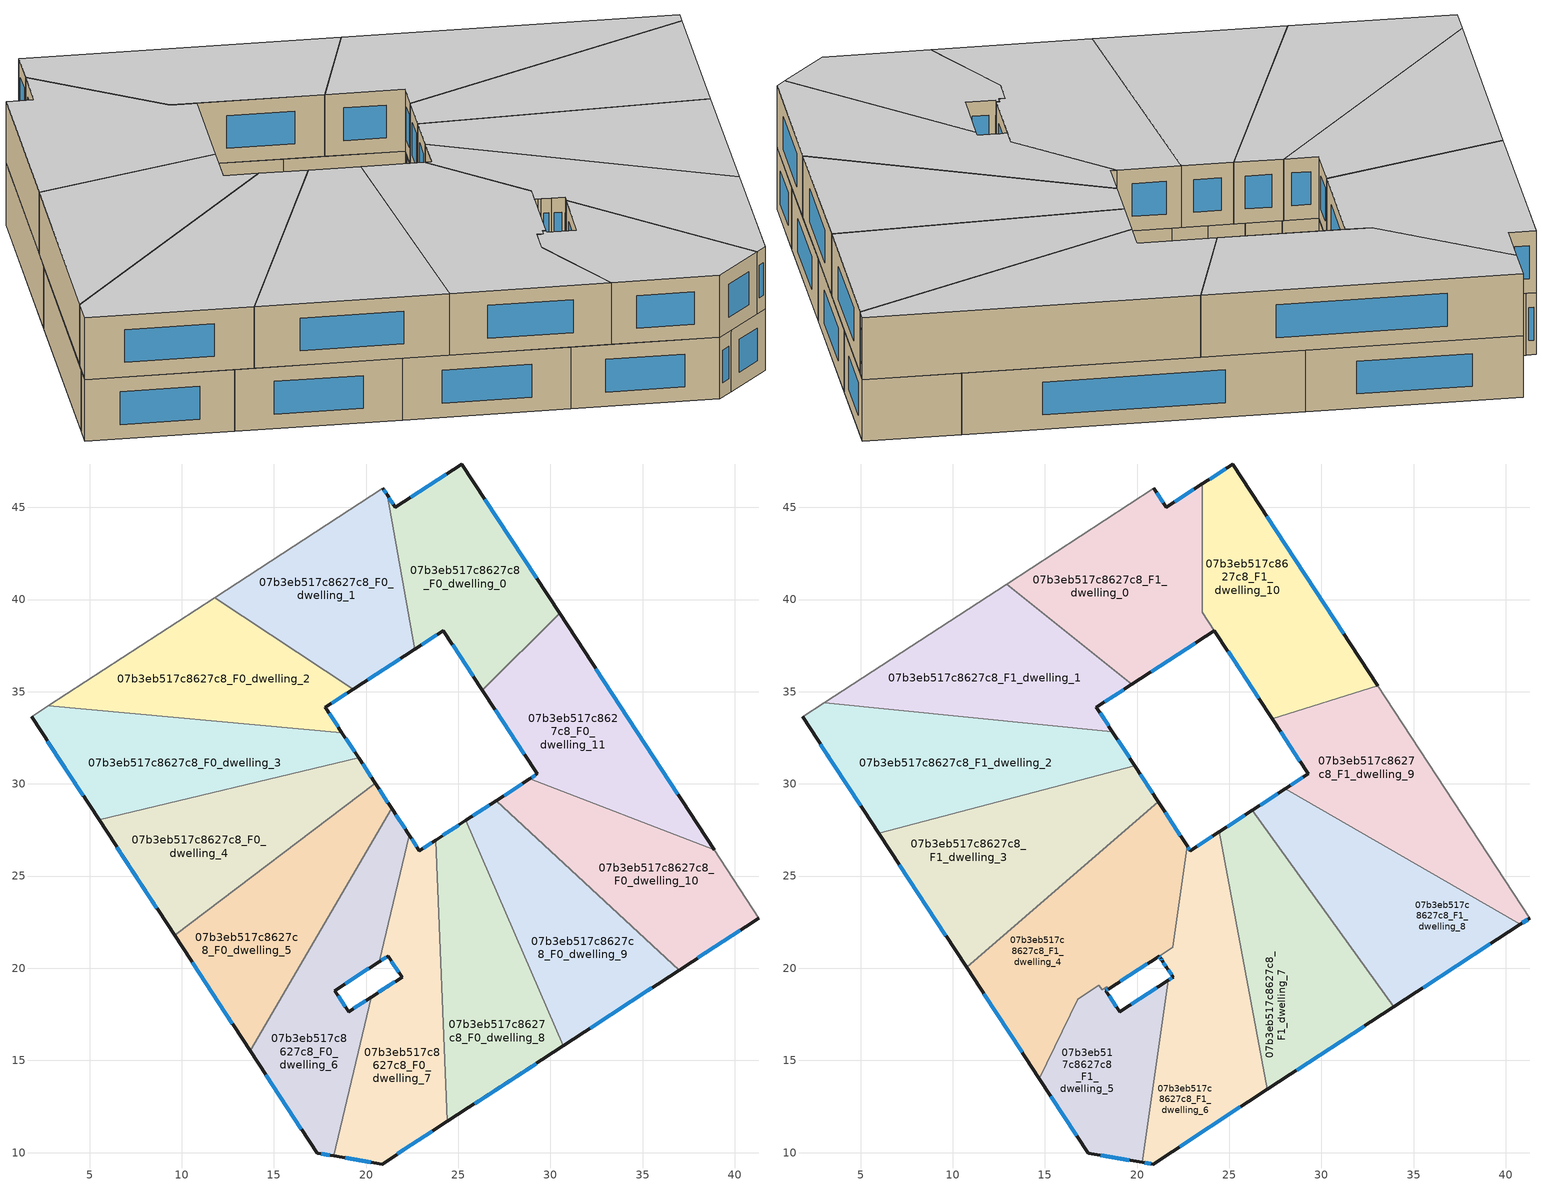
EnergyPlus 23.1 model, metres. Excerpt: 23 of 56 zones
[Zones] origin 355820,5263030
07b3eb517c8627c8_F0_dwelling_0
 floor ground (EU_floor_Construction): 25.2,47.35 30.49,39.25 26.3,35.09 24.2,38.31 22.65,37.31 21.14,45.68 21.58,44.99 z0
 wall outside (EU_wall_Construction): 22.65,37.31 24.2,38.31 26.3,35.09 / 30.49,39.25 25.2,47.35 21.58,44.99 21.14,45.68 z0:3
 wall to 07b3eb517c8627c8_F0_dwelling_1 (EU_wall_Construction): 21.14,45.68 22.65,37.31 z0:3
 wall to 07b3eb517c8627c8_F0_dwelling_11 (EU_wall_Construction): 26.3,35.09 30.49,39.25 z0:3
 window (EU_Window_Construction): 24.69,37.56 25.81,35.85 / 23.01,37.54 23.83,38.08 / 21.48,45.15 21.24,45.52 / 24.35,46.8 22.43,45.55 / 29.25,41.16 26.44,45.45 z0.7:2.3
07b3eb517c8627c8_F0_dwelling_1
 floor ground (EU_floor_Construction): 21.14,45.68 22.65,37.31 19.31,35.14 11.78,40.1 20.91,46.03 z0
 wall outside (EU_wall_Construction): 19.31,35.14 22.65,37.31 / 21.14,45.68 20.91,46.03 z0:3
 wall to 07b3eb517c8627c8_F0_dwelling_2 (EU_wall_Construction): 11.78,40.1 19.31,35.14 z0:3
 wall adiabatic (EU_wall_Construction): 20.91,46.03 11.78,40.1 z0:3
 window (EU_Window_Construction): 20.09,35.65 21.86,36.8 / 21.08,45.76 20.96,45.95 z0.7:2.3
07b3eb517c8627c8_F0_dwelling_10
 floor ground (EU_floor_Construction): 38.89,26.43 41.31,22.72 36.98,19.9 27.05,29.09 28.89,30.28 z0
 wall outside (EU_wall_Construction): 28.89,30.28 27.05,29.09 / 36.98,19.9 41.31,22.72 z0:3
 wall to 07b3eb517c8627c8_F0_dwelling_9 (EU_wall_Construction): 27.05,29.09 36.98,19.9 z0:3
 wall to 07b3eb517c8627c8_F0_dwelling_11 (EU_wall_Construction): 38.89,26.43 28.89,30.28 z0:3
 wall adiabatic (EU_wall_Construction): 41.31,22.72 38.89,26.43 z0:3
 window (EU_Window_Construction): 28.46,30 27.49,29.37 / 38,20.56 40.29,22.06 z0.7:2.3
07b3eb517c8627c8_F0_dwelling_11
 floor ground (EU_floor_Construction): 30.49,39.25 38.89,26.43 28.89,30.28 29.28,30.54 26.3,35.09 z0
 wall outside (EU_wall_Construction): 26.3,35.09 29.28,30.54 28.89,30.28 / 38.89,26.43 30.49,39.25 z0:3
 window (EU_Window_Construction): 29.19,30.48 28.98,30.34 / 27,34.02 28.58,31.61 / 36.92,29.44 32.47,36.24 z0.7:2.3
07b3eb517c8627c8_F0_dwelling_2
 floor ground (EU_floor_Construction): 19.31,35.14 17.8,34.16 18.69,32.79 2.77,34.23 11.78,40.1 z0
 wall outside (EU_wall_Construction): 18.69,32.79 17.8,34.16 19.31,35.14 z0:3
 wall to 07b3eb517c8627c8_F0_dwelling_3 (EU_wall_Construction): 2.77,34.23 18.69,32.79 z0:3
 wall adiabatic (EU_wall_Construction): 11.78,40.1 2.77,34.23 z0:3
 window (EU_Window_Construction): 18.15,34.39 18.95,34.91 / 18.48,33.11 18.01,33.84 z0.7:2.3
07b3eb517c8627c8_F0_dwelling_3
 floor ground (EU_floor_Construction): 18.69,32.79 19.6,31.41 5.52,28.05 1.85,33.64 2.77,34.23 z0
 wall outside (EU_wall_Construction): 19.6,31.41 18.69,32.79 / 1.85,33.64 5.52,28.05 z0:3
 wall to 07b3eb517c8627c8_F0_dwelling_4 (EU_wall_Construction): 5.52,28.05 19.6,31.41 z0:3
 wall adiabatic (EU_wall_Construction): 2.77,34.23 1.85,33.64 z0:3
 window (EU_Window_Construction): 19.38,31.73 18.91,32.46 / 2.71,32.33 4.66,29.36 z0.7:2.3
07b3eb517c8627c8_F0_dwelling_4
 floor ground (EU_floor_Construction): 19.6,31.41 20.49,30.04 9.61,21.79 5.52,28.05 z0
 wall outside (EU_wall_Construction): 20.49,30.04 19.6,31.41 / 5.52,28.05 9.61,21.79 z0:3
 wall to 07b3eb517c8627c8_F0_dwelling_5 (EU_wall_Construction): 9.61,21.79 20.49,30.04 z0:3
 window (EU_Window_Construction): 20.28,30.36 19.81,31.09 / 6.48,26.58 8.65,23.26 z0.7:2.3
 ceiling adiabatic (EU_roof_Construction): 20.49,30.04 19.6,31.41 19.88,30.97 5.99,27.33 9.61,21.79 z3
07b3eb517c8627c8_F0_dwelling_5
 floor ground (EU_floor_Construction): 20.49,30.04 21.39,28.67 13.72,15.52 9.61,21.79 z0
 wall outside (EU_wall_Construction): 21.39,28.67 20.49,30.04 / 9.61,21.79 13.72,15.52 z0:3
 wall to 07b3eb517c8627c8_F0_dwelling_6 (EU_wall_Construction): 13.72,15.52 21.39,28.67 z0:3
 window (EU_Window_Construction): 21.18,28.99 20.7,29.72 / 10.58,20.31 12.75,16.99 z0.7:2.3
 ceiling adiabatic (EU_roof_Construction): 13.72,15.52 21.39,28.67 20.49,30.04 21.15,29.03 10.75,20.05 z3
07b3eb517c8627c8_F0_dwelling_6
 floor ground (EU_floor_Construction): 21.39,28.67 22.34,27.22 20.72,20.36 18.31,18.79 19.05,17.65 20.27,18.43 18.25,9.82 17.35,9.97 13.72,15.52 z0
 wall outside (EU_wall_Construction): 22.34,27.22 21.39,28.67 / 20.27,18.43 19.05,17.65 18.31,18.79 20.72,20.36 / 13.72,15.52 17.35,9.97 18.25,9.82 z0:3
 wall to 07b3eb517c8627c8_F0_dwelling_7 (EU_wall_Construction): 20.72,20.36 22.34,27.22 / 18.25,9.82 20.27,18.43 z0:3
 window (EU_Window_Construction): 22.11,27.56 21.61,28.33 / 18.87,19.16 20.16,19.99 / 18.88,17.91 18.48,18.52 / 19.99,18.25 19.34,17.83 / 17.56,9.94 18.04,9.86 / 14.57,14.22 16.5,11.27 z0.7:2.3
07b3eb517c8627c8_F0_dwelling_7
 floor ground (EU_floor_Construction): 23.77,26.95 24.41,11.69 20.87,9.38 18.25,9.82 20.27,18.43 21.95,19.52 21.19,20.66 20.72,20.36 22.34,27.22 22.89,26.38 z0
 wall outside (EU_wall_Construction): 20.72,20.36 21.19,20.66 21.95,19.52 20.27,18.43 / 23.77,26.95 22.89,26.38 22.34,27.22 / 18.25,9.82 20.87,9.38 24.41,11.69 z0:3
 wall to 07b3eb517c8627c8_F0_dwelling_8 (EU_wall_Construction): 24.41,11.69 23.77,26.95 z0:3
 window (EU_Window_Construction): 21.56,19.27 20.67,18.69 / 21.37,20.39 21.77,19.79 / 20.83,20.43 21.08,20.59 / 22.76,26.58 22.47,27.02 / 23.56,26.82 23.09,26.52 / 21.7,9.93 23.58,11.15 / 18.87,9.72 20.25,9.49 z0.7:2.3
07b3eb517c8627c8_F0_dwelling_8
 floor ground (EU_floor_Construction): 25.41,28.02 30.69,15.79 24.41,11.69 23.77,26.95 z0
 wall outside (EU_wall_Construction): 25.41,28.02 23.77,26.95 / 24.41,11.69 30.69,15.79 z0:3
 wall to 07b3eb517c8627c8_F0_dwelling_9 (EU_wall_Construction): 30.69,15.79 25.41,28.02 z0:3
 window (EU_Window_Construction): 25.02,27.77 24.15,27.2 / 25.88,12.66 29.22,14.83 z0.7:2.3
07b3eb517c8627c8_F0_dwelling_9
 floor ground (EU_floor_Construction): 36.98,19.9 30.69,15.79 25.41,28.02 27.05,29.09 z0
 wall outside (EU_wall_Construction): 27.05,29.09 25.41,28.02 / 30.69,15.79 36.98,19.9 z0:3
 window (EU_Window_Construction): 26.67,28.84 25.8,28.27 / 32.17,16.76 35.5,18.93 z0.7:2.3
07b3eb517c8627c8_F1_dwelling_0
 floor to 07b3eb517c8627c8_F0_dwelling_1 (EU_floor_Construction): 21.14,45.68 22.65,37.31 19.72,35.4 12.92,40.84 20.91,46.03 z3
 floor to 07b3eb517c8627c8_F0_dwelling_0 (EU_floor_Construction): 23.54,46.27 23.54,39.32 24.2,38.31 22.65,37.31 21.14,45.68 21.58,44.99 z3
 wall outside (EU_wall_Construction): 23.54,46.27 21.58,44.99 20.91,46.03 / 19.72,35.4 24.2,38.31 z3:6
 wall to 07b3eb517c8627c8_F1_dwelling_1 (EU_wall_Construction): 12.92,40.84 19.72,35.4 z3:6
 wall adiabatic (EU_wall_Construction): 20.91,46.03 12.92,40.84 z3:6
 wall to 07b3eb517c8627c8_F1_dwelling_10 (EU_wall_Construction): 24.2,38.31 23.54,39.32 23.54,46.27 z3:6
 window (EU_Window_Construction): 21.42,45.24 21.07,45.79 / 23.08,45.97 22.04,45.29 / 20.77,36.09 23.15,37.63 z3.7:5.3
 ceiling to 07b3eb517c8627c8_F2_dwelling_0 (EU_floor_Construction): 24.2,38.31 23.54,39.32 23.54,46.27 21.58,44.99 20.91,46.03 12.92,40.84 19.72,35.4 z6
07b3eb517c8627c8_F1_dwelling_1
 floor to 07b3eb517c8627c8_F0_dwelling_2 (EU_floor_Construction): 19.31,35.14 17.8,34.16 18.66,32.84 3.04,34.41 11.78,40.1 z3
 floor to 07b3eb517c8627c8_F0_dwelling_1 (EU_floor_Construction): 19.72,35.4 19.31,35.14 11.78,40.1 12.92,40.84 z3
 wall outside (EU_wall_Construction): 18.66,32.84 17.8,34.16 19.72,35.4 z3:6
 wall to 07b3eb517c8627c8_F1_dwelling_2 (EU_wall_Construction): 3.04,34.41 18.66,32.84 z3:6
 wall adiabatic (EU_wall_Construction): 12.92,40.84 3.04,34.41 z3:6
 window (EU_Window_Construction): 18.25,34.45 19.27,35.11 / 18.46,33.15 18,33.85 z3.7:5.3
 ceiling to 07b3eb517c8627c8_F2_dwelling_1 (EU_floor_Construction): 18.66,32.84 17.8,34.16 19.72,35.4 12.92,40.84 3.04,34.41 z6
07b3eb517c8627c8_F1_dwelling_10
 floor to 07b3eb517c8627c8_F0_dwelling_0 (EU_floor_Construction): 25.2,47.35 30.49,39.25 26.3,35.09 23.54,39.32 23.54,46.27 z3
 floor to 07b3eb517c8627c8_F0_dwelling_11 (EU_floor_Construction): 30.49,39.25 33.06,35.33 27.32,33.53 26.3,35.09 z3
 wall outside (EU_wall_Construction): 33.06,35.33 25.2,47.35 23.54,46.27 / 24.2,38.31 27.32,33.53 z3:6
 wall to 07b3eb517c8627c8_F1_dwelling_9 (EU_wall_Construction): 27.32,33.53 33.06,35.33 z3:6
 window (EU_Window_Construction): 24.81,47.1 23.93,46.52 / 31.21,38.15 27.04,44.53 / 24.93,37.19 26.59,34.66 z3.7:5.3
 ceiling to 07b3eb517c8627c8_F2_dwelling_10 (EU_floor_Construction): 33.06,35.33 25.2,47.35 23.54,46.27 23.54,39.32 27.32,33.53 z6
07b3eb517c8627c8_F1_dwelling_2
 floor to 07b3eb517c8627c8_F0_dwelling_3 (EU_floor_Construction): 18.69,32.79 19.6,31.41 5.52,28.05 1.85,33.64 2.77,34.23 z3
 floor to 07b3eb517c8627c8_F0_dwelling_2 (EU_floor_Construction): 18.66,32.84 18.69,32.79 2.77,34.23 3.04,34.41 z3
 floor to 07b3eb517c8627c8_F0_dwelling_4 (EU_floor_Construction): 19.6,31.41 19.88,30.97 5.99,27.33 5.52,28.05 z3
 wall outside (EU_wall_Construction): 19.88,30.97 18.66,32.84 / 1.85,33.64 5.99,27.33 z3:6
 wall adiabatic (EU_wall_Construction): 3.04,34.41 1.85,33.64 z3:6
 wall to 07b3eb517c8627c8_F1_dwelling_3 (EU_wall_Construction): 5.99,27.33 19.88,30.97 z3:6
 window (EU_Window_Construction): 19.59,31.41 18.95,32.4 / 2.83,32.16 5.02,28.81 z3.7:5.3
 ceiling to 07b3eb517c8627c8_F2_dwelling_2 (EU_floor_Construction): 19.88,30.97 18.66,32.84 3.04,34.41 1.85,33.64 5.99,27.33 z6
07b3eb517c8627c8_F1_dwelling_3
 floor adiabatic (EU_floor_Construction): 19.88,30.97 20.49,30.04 9.62,21.79 5.99,27.33 z3
 floor to 07b3eb517c8627c8_F0_dwelling_5 (EU_floor_Construction): 20.49,30.04 21.15,29.03 10.75,20.05 9.62,21.79 z3
 wall outside (EU_wall_Construction): 21.15,29.03 19.88,30.97 / 5.99,27.33 10.75,20.05 z3:6
 wall to 07b3eb517c8627c8_F1_dwelling_4 (EU_wall_Construction): 10.75,20.05 21.15,29.03 z3:6
 window (EU_Window_Construction): 20.85,29.49 20.18,30.52 / 7.11,25.62 9.63,21.76 z3.7:5.3
 ceiling to 07b3eb517c8627c8_F2_dwelling_3 (EU_floor_Construction): 21.15,29.03 19.88,30.97 5.99,27.33 10.75,20.05 z6
07b3eb517c8627c8_F1_dwelling_4
 floor adiabatic (EU_floor_Construction): 21.15,29.03 21.39,28.67 13.72,15.52 10.75,20.05 z3
 floor to 07b3eb517c8627c8_F0_dwelling_6 (EU_floor_Construction): 21.39,28.67 22.34,27.22 20.72,20.36 18.43,18.87 18.35,19 18.1,18.83 17.93,19.08 17.68,18.92 16.78,18.33 14.7,14.02 13.72,15.52 z3
 floor to 07b3eb517c8627c8_F0_dwelling_7 (EU_floor_Construction): 22.34,27.22 22.72,26.63 21.94,21.15 20.72,20.36 z3
 wall outside (EU_wall_Construction): 10.75,20.05 14.7,14.02 / 22.72,26.63 21.15,29.03 / 18.43,18.87 21.19,20.66 z3:6
 wall to 07b3eb517c8627c8_F1_dwelling_5 (EU_wall_Construction): 17.69,18.92 17.93,19.08 18.1,18.83 18.35,19 18.43,18.87 / 14.7,14.02 16.78,18.33 17.68,18.92 z3:6
 wall to 07b3eb517c8627c8_F1_dwelling_6 (EU_wall_Construction): 21.94,21.15 22.72,26.63 / 21.19,20.66 21.94,21.14 z3:6
 window (EU_Window_Construction): 11.68,18.63 13.77,15.43 / 22.35,27.2 21.52,28.47 / 19.08,19.29 20.55,20.24 z3.7:5.3
 ceiling to 07b3eb517c8627c8_F2_dwelling_4 (EU_floor_Construction): 18.43,18.87 21.94,21.14 22.72,26.63 21.15,29.03 10.75,20.05 14.7,14.02 16.78,18.33 17.68,18.92 17.93,19.08 18.1,18.83 18.35,19 z6
07b3eb517c8627c8_F1_dwelling_5
 floor to 07b3eb517c8627c8_F0_dwelling_6 (EU_floor_Construction): 20.27,18.43 18.25,9.82 17.35,9.97 14.7,14.02 16.78,18.33 17.69,18.92 17.93,19.08 18.1,18.83 18.35,19 18.43,18.87 18.31,18.79 19.05,17.65 z3
 floor to 07b3eb517c8627c8_F0_dwelling_7 (EU_floor_Construction): 21.68,19.35 20.27,9.48 18.25,9.82 20.27,18.43 z3
 wall outside (EU_wall_Construction): 21.68,19.35 19.05,17.65 18.31,18.79 18.43,18.87 / 14.7,14.02 17.35,9.97 20.27,9.48 z3:6
 wall to 07b3eb517c8627c8_F1_dwelling_6 (EU_wall_Construction): 20.27,9.48 21.68,19.35 z3:6
 window (EU_Window_Construction): 18.88,17.91 18.48,18.52 / 21.06,18.95 19.67,18.05 / 18.04,9.86 19.58,9.6 / 15.32,13.07 16.73,10.92 / 18.34,18.81 18.4,18.85 z3.7:5.3
 ceiling to 07b3eb517c8627c8_F2_dwelling_5 (EU_floor_Construction): 20.27,9.48 21.68,19.35 19.05,17.65 18.31,18.79 18.43,18.87 18.35,19 18.1,18.83 17.93,19.08 17.69,18.92 16.78,18.33 14.7,14.02 17.35,9.97 z6
07b3eb517c8627c8_F1_dwelling_6
 floor to 07b3eb517c8627c8_F0_dwelling_7 (EU_floor_Construction): 23.77,26.95 24.41,11.69 20.87,9.38 20.27,9.48 21.68,19.35 21.95,19.52 21.32,20.47 21.28,20.54 21.19,20.66 21.94,21.14 22.72,26.63 22.89,26.38 z3
 floor to 07b3eb517c8627c8_F0_dwelling_8 (EU_floor_Construction): 24.46,27.4 27.06,13.43 24.41,11.69 23.77,26.95 z3
 wall outside (EU_wall_Construction): 21.19,20.66 21.28,20.54 21.37,20.4 21.61,20.04 21.95,19.52 21.68,19.35 / 24.46,27.4 22.89,26.38 22.72,26.63 / 20.27,9.48 20.87,9.38 27.06,13.43 z3:6
 wall to 07b3eb517c8627c8_F1_dwelling_7 (EU_wall_Construction): 27.06,13.43 24.46,27.4 z3:6
 window (EU_Window_Construction): 21.89,19.48 21.74,19.39 / 21.69,19.92 21.87,19.64 / 21.43,20.31 21.55,20.12 / 21.3,20.5 21.35,20.43 / 21.21,20.63 21.26,20.57 / 22.85,26.44 22.76,26.57 / 24.09,27.16 23.26,26.62 / 22.32,10.33 25.61,12.48 / 20.41,9.46 20.73,9.41 z3.7:5.3
 ceiling to 07b3eb517c8627c8_F2_dwelling_6 (EU_floor_Construction): 27.06,13.43 24.46,27.4 22.89,26.38 22.72,26.63 21.94,21.14 21.19,20.66 21.28,20.54 21.37,20.4 21.61,20.04 21.95,19.52 21.68,19.35 20.27,9.48 20.87,9.38 z6
07b3eb517c8627c8_F1_dwelling_7
 floor to 07b3eb517c8627c8_F0_dwelling_8 (EU_floor_Construction): 25.41,28.02 30.69,15.8 27.06,13.43 24.46,27.4 z3
 floor to 07b3eb517c8627c8_F0_dwelling_9 (EU_floor_Construction): 26.25,28.57 33.92,17.9 30.69,15.8 25.41,28.02 z3
 wall outside (EU_wall_Construction): 26.25,28.57 24.46,27.4 / 27.06,13.43 33.92,17.9 z3:6
 wall to 07b3eb517c8627c8_F1_dwelling_8 (EU_wall_Construction): 33.92,17.9 26.25,28.57 z3:6
 window (EU_Window_Construction): 25.83,28.3 24.88,27.68 / 28.67,14.48 32.31,16.85 z3.7:5.3
 ceiling to 07b3eb517c8627c8_F2_dwelling_7 (EU_floor_Construction): 33.92,17.9 26.25,28.57 24.46,27.4 27.06,13.43 z6
07b3eb517c8627c8_F1_dwelling_8
 floor to 07b3eb517c8627c8_F0_dwelling_10 (EU_floor_Construction): 40.78,22.38 36.98,19.9 27.06,29.09 28.05,29.74 z3
 floor to 07b3eb517c8627c8_F0_dwelling_9 (EU_floor_Construction): 36.98,19.9 33.92,17.9 26.25,28.57 27.06,29.09 z3
 wall outside (EU_wall_Construction): 28.05,29.74 26.25,28.57 / 33.92,17.9 40.78,22.38 z3:6
 wall to 07b3eb517c8627c8_F1_dwelling_9 (EU_wall_Construction): 40.78,22.38 28.05,29.74 z3:6
 window (EU_Window_Construction): 27.63,29.46 26.68,28.84 / 35.53,18.95 39.16,21.32 z3.7:5.3
 ceiling to 07b3eb517c8627c8_F2_dwelling_8 (EU_floor_Construction): 40.78,22.38 28.05,29.74 26.25,28.57 33.92,17.9 z6
07b3eb517c8627c8_F1_dwelling_9
 floor to 07b3eb517c8627c8_F0_dwelling_11 (EU_floor_Construction): 33.06,35.33 38.89,26.43 28.89,30.28 29.28,30.54 27.32,33.53 z3
 floor to 07b3eb517c8627c8_F0_dwelling_10 (EU_floor_Construction): 38.89,26.43 41.31,22.72 40.78,22.38 28.05,29.74 28.89,30.28 z3
 wall outside (EU_wall_Construction): 27.32,33.53 29.28,30.54 28.05,29.74 / 40.78,22.38 41.31,22.72 z3:6
 wall adiabatic (EU_wall_Construction): 41.31,22.72 33.06,35.33 z3:6
 window (EU_Window_Construction): 28.99,30.35 28.34,29.93 / 27.78,32.83 28.82,31.24 / 40.9,22.46 41.18,22.64 z3.7:5.3
 ceiling to 07b3eb517c8627c8_F2_dwelling_9 (EU_floor_Construction): 41.31,22.72 33.06,35.33 27.32,33.53 29.28,30.54 28.05,29.74 40.78,22.38 z6
[Building]
EU S2 Campaign: North Axis=0; Terrain=City; Solar Distribution=FullExterior
[Site:Location]
Budapest.Ferenc.Liszt.Intl.AP: Latitude=47.437; Longitude=19.256; Time Zone=1; Elevation=185
[SizingPeriod:WeatherFileDays]
AnnualSizingPeriod: Begin Month=1; Begin Day of Month=1; End Month=12; End Day of Month=31; Day of Week for Start Day=Monday; Use Weather File Daylight Saving Period=No; Use Weather File Rain and Snow Indicators=No
[MATERIAL]
EU_InternalMass_Material: Roughness=MediumRough; Thickness=0.1; Conductivity=1; Density=1800; Specific Heat=900; Thermal Absorptance=0.9; Solar Absorptance=0.7; Visible Absorptance=0.7
[MATERIAL:NOMASS] Roughness=MediumRough; Thermal Absorptance=0.9; Solar Absorptance=0.7; Visible Absorptance=0.7
Name | Thermal Resistance
EU_wall_NoMass | 0.832559
EU_roof_NoMass | 1.39638
EU_floor_NoMass | 0.872794
[WINDOWMATERIAL:SIMPLEGLAZINGSYSTEM]
EU_Window_SimpleGlazing: UFactor=2.79869; Solar Heat Gain Coefficient=0.75; Visible Transmittance=0.75
[CONSTRUCTION]
EU_wall_Construction: EU_wall_NoMass
EU_roof_Construction: EU_roof_NoMass
EU_floor_Construction: EU_floor_NoMass
EU_Window_Construction: EU_Window_SimpleGlazing
EU_InternalMass_Construction: EU_InternalMass_Material
[ZONE] Type=1; Multiplier=1; Ceiling Height=autocalculate; Floor Area=autocalculate; Part of Total Floor Area=Yes
Name | Volume
07b3eb517c8627c8_F0_dwelling_0; 07b3eb517c8627c8_F0_dwelling_2 | 186.363
07b3eb517c8627c8_F1_dwelling_0 | 204.742
07b3eb517c8627c8_F0_dwelling_1 | 186.379
07b3eb517c8627c8_F1_dwelling_1 | 203.305
07b3eb517c8627c8_F0_dwelling_10; 07b3eb517c8627c8_F0_dwelling_9 | 186.362
07b3eb517c8627c8_F1_dwelling_10 | 201.887
07b3eb517c8627c8_F0_dwelling_11 | 186.391
07b3eb517c8627c8_F1_dwelling_2 | 220.497
07b3eb517c8627c8_F0_dwelling_3 | 186.356
07b3eb517c8627c8_F1_dwelling_3 | 225.249
07b3eb517c8627c8_F0_dwelling_4 | 186.381
07b3eb517c8627c8_F1_dwelling_4 | 234.284
07b3eb517c8627c8_F0_dwelling_5 | 186.384
07b3eb517c8627c8_F1_dwelling_5 | 131.813
07b3eb517c8627c8_F0_dwelling_6 | 186.372
07b3eb517c8627c8_F1_dwelling_6 | 204.621
07b3eb517c8627c8_F0_dwelling_7 | 186.337
07b3eb517c8627c8_F1_dwelling_7 | 203.314
07b3eb517c8627c8_F0_dwelling_8 | 186.399
07b3eb517c8627c8_F1_dwelling_8 | 203.321
07b3eb517c8627c8_F1_dwelling_9 | 203.306
[INTERNALMASS] Construction=EU_InternalMass_Construction
Name | Zone or ZoneList | Surface Area
07b3eb517c8627c8_F0_dwelling_0_EU_InternalMass | 07b3eb517c8627c8_F0_dwelling_0 | 62.1211
07b3eb517c8627c8_F0_dwelling_1_EU_InternalMass | 07b3eb517c8627c8_F0_dwelling_1 | 62.1261
07b3eb517c8627c8_F0_dwelling_2_EU_InternalMass | 07b3eb517c8627c8_F0_dwelling_2 | 62.1211
07b3eb517c8627c8_F0_dwelling_3_EU_InternalMass | 07b3eb517c8627c8_F0_dwelling_3 | 62.1187
07b3eb517c8627c8_F0_dwelling_4_EU_InternalMass | 07b3eb517c8627c8_F0_dwelling_4 | 62.1271
07b3eb517c8627c8_F0_dwelling_5_EU_InternalMass | 07b3eb517c8627c8_F0_dwelling_5 | 62.1281
07b3eb517c8627c8_F0_dwelling_6_EU_InternalMass | 07b3eb517c8627c8_F0_dwelling_6 | 62.124
07b3eb517c8627c8_F0_dwelling_7_EU_InternalMass | 07b3eb517c8627c8_F0_dwelling_7 | 62.1124
07b3eb517c8627c8_F0_dwelling_8_EU_InternalMass | 07b3eb517c8627c8_F0_dwelling_8 | 62.1331
07b3eb517c8627c8_F0_dwelling_9_EU_InternalMass | 07b3eb517c8627c8_F0_dwelling_9 | 62.1206
07b3eb517c8627c8_F0_dwelling_10_EU_InternalMass | 07b3eb517c8627c8_F0_dwelling_10 | 62.1207
07b3eb517c8627c8_F0_dwelling_11_EU_InternalMass | 07b3eb517c8627c8_F0_dwelling_11 | 62.1301
07b3eb517c8627c8_F1_dwelling_0_EU_InternalMass | 07b3eb517c8627c8_F1_dwelling_0 | 68.2464
07b3eb517c8627c8_F1_dwelling_1_EU_InternalMass | 07b3eb517c8627c8_F1_dwelling_1 | 67.7684
07b3eb517c8627c8_F1_dwelling_2_EU_InternalMass | 07b3eb517c8627c8_F1_dwelling_2 | 73.5129
07b3eb517c8627c8_F1_dwelling_3_EU_InternalMass | 07b3eb517c8627c8_F1_dwelling_3 | 75.0767
07b3eb517c8627c8_F1_dwelling_4_EU_InternalMass | 07b3eb517c8627c8_F1_dwelling_4 | 78.0994
07b3eb517c8627c8_F1_dwelling_5_EU_InternalMass | 07b3eb517c8627c8_F1_dwelling_5 | 43.9406
07b3eb517c8627c8_F1_dwelling_6_EU_InternalMass | 07b3eb517c8627c8_F1_dwelling_6 | 68.207
07b3eb517c8627c8_F1_dwelling_7_EU_InternalMass | 07b3eb517c8627c8_F1_dwelling_7 | 67.7716
07b3eb517c8627c8_F1_dwelling_8_EU_InternalMass | 07b3eb517c8627c8_F1_dwelling_8 | 67.7737
07b3eb517c8627c8_F1_dwelling_9_EU_InternalMass | 07b3eb517c8627c8_F1_dwelling_9 | 67.769
07b3eb517c8627c8_F1_dwelling_10_EU_InternalMass | 07b3eb517c8627c8_F1_dwelling_10 | 67.2957
[OTHEREQUIPMENT] Fuel Type=Electricity; Design Level Calculation Method=Watts/Area; Power per Zone Floor Area=1; Fraction Latent=0; Fraction Radiant=0; Fraction Lost=0; Carbon Dioxide Generation Rate=0; EndUse Subcategory=EU_Step8_InternalGains
Name | Zone or ZoneList or Space or SpaceList | Schedule
EU_Step8_InternalGain_07b3eb517c8627c8_F0_dwelling_0_f000 | 07b3eb517c8627c8_F0_dwelling_0 | EU_Step8_GainSchedule_07b3eb517c8627c8_F0_dwelling_0_f000
EU_Step8_InternalGain_07b3eb517c8627c8_F0_dwelling_1_f000 | 07b3eb517c8627c8_F0_dwelling_1 | EU_Step8_GainSchedule_07b3eb517c8627c8_F0_dwelling_1_f000
EU_Step8_InternalGain_07b3eb517c8627c8_F0_dwelling_2_f000 | 07b3eb517c8627c8_F0_dwelling_2 | EU_Step8_GainSchedule_07b3eb517c8627c8_F0_dwelling_2_f000
EU_Step8_InternalGain_07b3eb517c8627c8_F0_dwelling_3_f000 | 07b3eb517c8627c8_F0_dwelling_3 | EU_Step8_GainSchedule_07b3eb517c8627c8_F0_dwelling_3_f000
EU_Step8_InternalGain_07b3eb517c8627c8_F0_dwelling_4_f000 | 07b3eb517c8627c8_F0_dwelling_4 | EU_Step8_GainSchedule_07b3eb517c8627c8_F0_dwelling_4_f000
EU_Step8_InternalGain_07b3eb517c8627c8_F0_dwelling_5_f000 | 07b3eb517c8627c8_F0_dwelling_5 | EU_Step8_GainSchedule_07b3eb517c8627c8_F0_dwelling_5_f000
EU_Step8_InternalGain_07b3eb517c8627c8_F0_dwelling_6_f000 | 07b3eb517c8627c8_F0_dwelling_6 | EU_Step8_GainSchedule_07b3eb517c8627c8_F0_dwelling_6_f000
EU_Step8_InternalGain_07b3eb517c8627c8_F0_dwelling_7_f000 | 07b3eb517c8627c8_F0_dwelling_7 | EU_Step8_GainSchedule_07b3eb517c8627c8_F0_dwelling_7_f000
EU_Step8_InternalGain_07b3eb517c8627c8_F0_dwelling_8_f000 | 07b3eb517c8627c8_F0_dwelling_8 | EU_Step8_GainSchedule_07b3eb517c8627c8_F0_dwelling_8_f000
EU_Step8_InternalGain_07b3eb517c8627c8_F0_dwelling_9_f000 | 07b3eb517c8627c8_F0_dwelling_9 | EU_Step8_GainSchedule_07b3eb517c8627c8_F0_dwelling_9_f000
EU_Step8_InternalGain_07b3eb517c8627c8_F0_dwelling_10_f000 | 07b3eb517c8627c8_F0_dwelling_10 | EU_Step8_GainSchedule_07b3eb517c8627c8_F0_dwelling_10_f000
EU_Step8_InternalGain_07b3eb517c8627c8_F0_dwelling_11_f000 | 07b3eb517c8627c8_F0_dwelling_11 | EU_Step8_GainSchedule_07b3eb517c8627c8_F0_dwelling_11_f000
EU_Step8_InternalGain_07b3eb517c8627c8_F1_dwelling_0_f000 | 07b3eb517c8627c8_F1_dwelling_0 | EU_Step8_GainSchedule_07b3eb517c8627c8_F1_dwelling_0_f000
EU_Step8_InternalGain_07b3eb517c8627c8_F1_dwelling_1_f000 | 07b3eb517c8627c8_F1_dwelling_1 | EU_Step8_GainSchedule_07b3eb517c8627c8_F1_dwelling_1_f000
EU_Step8_InternalGain_07b3eb517c8627c8_F1_dwelling_2_f000 | 07b3eb517c8627c8_F1_dwelling_2 | EU_Step8_GainSchedule_07b3eb517c8627c8_F1_dwelling_2_f000
EU_Step8_InternalGain_07b3eb517c8627c8_F1_dwelling_3_f000 | 07b3eb517c8627c8_F1_dwelling_3 | EU_Step8_GainSchedule_07b3eb517c8627c8_F1_dwelling_3_f000
EU_Step8_InternalGain_07b3eb517c8627c8_F1_dwelling_4_f000 | 07b3eb517c8627c8_F1_dwelling_4 | EU_Step8_GainSchedule_07b3eb517c8627c8_F1_dwelling_4_f000
EU_Step8_InternalGain_07b3eb517c8627c8_F1_dwelling_5_f000 | 07b3eb517c8627c8_F1_dwelling_5 | EU_Step8_GainSchedule_07b3eb517c8627c8_F1_dwelling_5_f000
EU_Step8_InternalGain_07b3eb517c8627c8_F1_dwelling_6_f000 | 07b3eb517c8627c8_F1_dwelling_6 | EU_Step8_GainSchedule_07b3eb517c8627c8_F1_dwelling_6_f000
EU_Step8_InternalGain_07b3eb517c8627c8_F1_dwelling_7_f000 | 07b3eb517c8627c8_F1_dwelling_7 | EU_Step8_GainSchedule_07b3eb517c8627c8_F1_dwelling_7_f000
EU_Step8_InternalGain_07b3eb517c8627c8_F1_dwelling_8_f000 | 07b3eb517c8627c8_F1_dwelling_8 | EU_Step8_GainSchedule_07b3eb517c8627c8_F1_dwelling_8_f000
EU_Step8_InternalGain_07b3eb517c8627c8_F1_dwelling_9_f000 | 07b3eb517c8627c8_F1_dwelling_9 | EU_Step8_GainSchedule_07b3eb517c8627c8_F1_dwelling_9_f000
EU_Step8_InternalGain_07b3eb517c8627c8_F1_dwelling_10_f000 | 07b3eb517c8627c8_F1_dwelling_10 | EU_Step8_GainSchedule_07b3eb517c8627c8_F1_dwelling_10_f000
[ZONEVENTILATION:DESIGNFLOWRATE] Schedule=EU_AlwaysOn; Design Flow Rate Calculation Method=AirChanges/Hour; Air Changes per Hour=0.475469; Ventilation Type=Natural; Fan Pressure Rise=0; Fan Total Efficiency=1; Constant Term Coefficient=1; Temperature Term Coefficient=0; Velocity Term Coefficient=0; Velocity Squared Term Coefficient=0; Minimum Indoor Temperature=-100; Maximum Indoor Temperature=100; Delta Temperature=-100; Minimum Outdoor Temperature=-100; Maximum Outdoor Temperature=100; Maximum Wind Speed=40
Name | Zone or ZoneList or Space or SpaceList
EU_ConstantAir_07b3eb517c8627c8_F0_dwelling_0 | 07b3eb517c8627c8_F0_dwelling_0
EU_ConstantAir_07b3eb517c8627c8_F0_dwelling_1 | 07b3eb517c8627c8_F0_dwelling_1
EU_ConstantAir_07b3eb517c8627c8_F0_dwelling_2 | 07b3eb517c8627c8_F0_dwelling_2
EU_ConstantAir_07b3eb517c8627c8_F0_dwelling_3 | 07b3eb517c8627c8_F0_dwelling_3
EU_ConstantAir_07b3eb517c8627c8_F0_dwelling_4 | 07b3eb517c8627c8_F0_dwelling_4
EU_ConstantAir_07b3eb517c8627c8_F0_dwelling_5 | 07b3eb517c8627c8_F0_dwelling_5
EU_ConstantAir_07b3eb517c8627c8_F0_dwelling_6 | 07b3eb517c8627c8_F0_dwelling_6
EU_ConstantAir_07b3eb517c8627c8_F0_dwelling_7 | 07b3eb517c8627c8_F0_dwelling_7
EU_ConstantAir_07b3eb517c8627c8_F0_dwelling_8 | 07b3eb517c8627c8_F0_dwelling_8
EU_ConstantAir_07b3eb517c8627c8_F0_dwelling_9 | 07b3eb517c8627c8_F0_dwelling_9
EU_ConstantAir_07b3eb517c8627c8_F0_dwelling_10 | 07b3eb517c8627c8_F0_dwelling_10
EU_ConstantAir_07b3eb517c8627c8_F0_dwelling_11 | 07b3eb517c8627c8_F0_dwelling_11
EU_ConstantAir_07b3eb517c8627c8_F1_dwelling_0 | 07b3eb517c8627c8_F1_dwelling_0
EU_ConstantAir_07b3eb517c8627c8_F1_dwelling_1 | 07b3eb517c8627c8_F1_dwelling_1
EU_ConstantAir_07b3eb517c8627c8_F1_dwelling_2 | 07b3eb517c8627c8_F1_dwelling_2
EU_ConstantAir_07b3eb517c8627c8_F1_dwelling_3 | 07b3eb517c8627c8_F1_dwelling_3
EU_ConstantAir_07b3eb517c8627c8_F1_dwelling_4 | 07b3eb517c8627c8_F1_dwelling_4
EU_ConstantAir_07b3eb517c8627c8_F1_dwelling_5 | 07b3eb517c8627c8_F1_dwelling_5
EU_ConstantAir_07b3eb517c8627c8_F1_dwelling_6 | 07b3eb517c8627c8_F1_dwelling_6
EU_ConstantAir_07b3eb517c8627c8_F1_dwelling_7 | 07b3eb517c8627c8_F1_dwelling_7
EU_ConstantAir_07b3eb517c8627c8_F1_dwelling_8 | 07b3eb517c8627c8_F1_dwelling_8
EU_ConstantAir_07b3eb517c8627c8_F1_dwelling_9 | 07b3eb517c8627c8_F1_dwelling_9
EU_ConstantAir_07b3eb517c8627c8_F1_dwelling_10 | 07b3eb517c8627c8_F1_dwelling_10
[HVACTEMPLATE:THERMOSTAT] Constant Heating Setpoint=20; Constant Cooling Setpoint=50
EU_HeatOnly_07b3eb517c8627c8_F0_dwelling_0; EU_HeatOnly_07b3eb517c8627c8_F0_dwelling_1; EU_HeatOnly_07b3eb517c8627c8_F0_dwelling_2; EU_HeatOnly_07b3eb517c8627c8_F0_dwelling_3; EU_HeatOnly_07b3eb517c8627c8_F0_dwelling_4; EU_HeatOnly_07b3eb517c8627c8_F0_dwelling_5; EU_HeatOnly_07b3eb517c8627c8_F0_dwelling_6; EU_HeatOnly_07b3eb517c8627c8_F0_dwelling_7; EU_HeatOnly_07b3eb517c8627c8_F0_dwelling_8; EU_HeatOnly_07b3eb517c8627c8_F0_dwelling_9; EU_HeatOnly_07b3eb517c8627c8_F0_dwelling_10; EU_HeatOnly_07b3eb517c8627c8_F0_dwelling_11; EU_HeatOnly_07b3eb517c8627c8_F1_dwelling_0; EU_HeatOnly_07b3eb517c8627c8_F1_dwelling_1; EU_HeatOnly_07b3eb517c8627c8_F1_dwelling_2; EU_HeatOnly_07b3eb517c8627c8_F1_dwelling_3; EU_HeatOnly_07b3eb517c8627c8_F1_dwelling_4; EU_HeatOnly_07b3eb517c8627c8_F1_dwelling_5; EU_HeatOnly_07b3eb517c8627c8_F1_dwelling_6; EU_HeatOnly_07b3eb517c8627c8_F1_dwelling_7; EU_HeatOnly_07b3eb517c8627c8_F1_dwelling_8; EU_HeatOnly_07b3eb517c8627c8_F1_dwelling_9; EU_HeatOnly_07b3eb517c8627c8_F1_dwelling_10; EU_HeatOnly_07b3eb517c8627c8_F2_dwelling_0; EU_HeatOnly_07b3eb517c8627c8_F2_dwelling_1; EU_HeatOnly_07b3eb517c8627c8_F2_dwelling_2; EU_HeatOnly_07b3eb517c8627c8_F2_dwelling_3; EU_HeatOnly_07b3eb517c8627c8_F2_dwelling_4; EU_HeatOnly_07b3eb517c8627c8_F2_dwelling_5; EU_HeatOnly_07b3eb517c8627c8_F2_dwelling_6; EU_HeatOnly_07b3eb517c8627c8_F2_dwelling_7; EU_HeatOnly_07b3eb517c8627c8_F2_dwelling_8; EU_HeatOnly_07b3eb517c8627c8_F2_dwelling_9; EU_HeatOnly_07b3eb517c8627c8_F2_dwelling_10; EU_HeatOnly_07b3eb517c8627c8_F3_dwelling_0; EU_HeatOnly_07b3eb517c8627c8_F3_dwelling_1; EU_HeatOnly_07b3eb517c8627c8_F3_dwelling_2; EU_HeatOnly_07b3eb517c8627c8_F3_dwelling_3; EU_HeatOnly_07b3eb517c8627c8_F3_dwelling_4; EU_HeatOnly_07b3eb517c8627c8_F3_dwelling_5; EU_HeatOnly_07b3eb517c8627c8_F3_dwelling_6; EU_HeatOnly_07b3eb517c8627c8_F3_dwelling_7; EU_HeatOnly_07b3eb517c8627c8_F3_dwelling_8; EU_HeatOnly_07b3eb517c8627c8_F3_dwelling_9; EU_HeatOnly_07b3eb517c8627c8_F3_dwelling_10; EU_HeatOnly_07b3eb517c8627c8_F4_dwelling_0; EU_HeatOnly_07b3eb517c8627c8_F4_dwelling_1; EU_HeatOnly_07b3eb517c8627c8_F4_dwelling_2; EU_HeatOnly_07b3eb517c8627c8_F4_dwelling_3; EU_HeatOnly_07b3eb517c8627c8_F4_dwelling_4; EU_HeatOnly_07b3eb517c8627c8_F4_dwelling_5; EU_HeatOnly_07b3eb517c8627c8_F4_dwelling_6; EU_HeatOnly_07b3eb517c8627c8_F4_dwelling_7; EU_HeatOnly_07b3eb517c8627c8_F4_dwelling_8; EU_HeatOnly_07b3eb517c8627c8_F4_dwelling_9; EU_HeatOnly_07b3eb517c8627c8_F4_dwelling_10
[HVACTEMPLATE:ZONE:IDEALLOADSAIRSYSTEM] System Availability Schedule=EU_AlwaysOn; Maximum Heating Supply Air Temperature=50; Minimum Cooling Supply Air Temperature=13; Maximum Heating Supply Air Humidity Ratio=0.0156; Minimum Cooling Supply Air Humidity Ratio=0.0077; Heating Limit=NoLimit; Cooling Limit=NoLimit; Heating Availability Schedule=EU_AlwaysOn; Cooling Availability Schedule=EU_CoolingOff; Dehumidification Control Type=ConstantSensibleHeatRatio; Cooling Sensible Heat Ratio=0.7; Dehumidification Setpoint=60; Humidification Control Type=None; Humidification Setpoint=30; Outdoor Air Method=None; Outdoor Air Flow Rate per Person=0.00944; Outdoor Air Flow Rate per Zone Floor Area=0; Outdoor Air Flow Rate per Zone=0; Demand Controlled Ventilation Type=None; Outdoor Air Economizer Type=NoEconomizer; Heat Recovery Type=None; Sensible Heat Recovery Effectiveness=0.7; Latent Heat Recovery Effectiveness=0.65
Name | Template Thermostat
07b3eb517c8627c8_F0_dwelling_0 | EU_HeatOnly_07b3eb517c8627c8_F0_dwelling_0
07b3eb517c8627c8_F0_dwelling_1 | EU_HeatOnly_07b3eb517c8627c8_F0_dwelling_1
07b3eb517c8627c8_F0_dwelling_2 | EU_HeatOnly_07b3eb517c8627c8_F0_dwelling_2
07b3eb517c8627c8_F0_dwelling_3 | EU_HeatOnly_07b3eb517c8627c8_F0_dwelling_3
07b3eb517c8627c8_F0_dwelling_4 | EU_HeatOnly_07b3eb517c8627c8_F0_dwelling_4
07b3eb517c8627c8_F0_dwelling_5 | EU_HeatOnly_07b3eb517c8627c8_F0_dwelling_5
07b3eb517c8627c8_F0_dwelling_6 | EU_HeatOnly_07b3eb517c8627c8_F0_dwelling_6
07b3eb517c8627c8_F0_dwelling_7 | EU_HeatOnly_07b3eb517c8627c8_F0_dwelling_7
07b3eb517c8627c8_F0_dwelling_8 | EU_HeatOnly_07b3eb517c8627c8_F0_dwelling_8
07b3eb517c8627c8_F0_dwelling_9 | EU_HeatOnly_07b3eb517c8627c8_F0_dwelling_9
07b3eb517c8627c8_F0_dwelling_10 | EU_HeatOnly_07b3eb517c8627c8_F0_dwelling_10
07b3eb517c8627c8_F0_dwelling_11 | EU_HeatOnly_07b3eb517c8627c8_F0_dwelling_11
07b3eb517c8627c8_F1_dwelling_0 | EU_HeatOnly_07b3eb517c8627c8_F1_dwelling_0
07b3eb517c8627c8_F1_dwelling_1 | EU_HeatOnly_07b3eb517c8627c8_F1_dwelling_1
07b3eb517c8627c8_F1_dwelling_2 | EU_HeatOnly_07b3eb517c8627c8_F1_dwelling_2
07b3eb517c8627c8_F1_dwelling_3 | EU_HeatOnly_07b3eb517c8627c8_F1_dwelling_3
07b3eb517c8627c8_F1_dwelling_4 | EU_HeatOnly_07b3eb517c8627c8_F1_dwelling_4
07b3eb517c8627c8_F1_dwelling_5 | EU_HeatOnly_07b3eb517c8627c8_F1_dwelling_5
07b3eb517c8627c8_F1_dwelling_6 | EU_HeatOnly_07b3eb517c8627c8_F1_dwelling_6
07b3eb517c8627c8_F1_dwelling_7 | EU_HeatOnly_07b3eb517c8627c8_F1_dwelling_7
07b3eb517c8627c8_F1_dwelling_8 | EU_HeatOnly_07b3eb517c8627c8_F1_dwelling_8
07b3eb517c8627c8_F1_dwelling_9 | EU_HeatOnly_07b3eb517c8627c8_F1_dwelling_9
07b3eb517c8627c8_F1_dwelling_10 | EU_HeatOnly_07b3eb517c8627c8_F1_dwelling_10
[SIZING:ZONE] Zone Cooling Design Supply Air Temperature Input Method=SupplyAirTemperature; Zone Cooling Design Supply Air Temperature=13; Zone Heating Design Supply Air Temperature Input Method=SupplyAirTemperature; Zone Heating Design Supply Air Temperature=50; Zone Cooling Design Supply Air Humidity Ratio=0.008; Zone Heating Design Supply Air Humidity Ratio=0.008; Cooling Design Air Flow Method=DesignDay; Cooling Design Air Flow Rate=0; Cooling Minimum Air Flow per Zone Floor Area=0.000762; Cooling Minimum Air Flow=0; Cooling Minimum Air Flow Fraction=0.2; Heating Design Air Flow Method=DesignDay; Heating Design Air Flow Rate=0; Heating Maximum Air Flow per Zone Floor Area=0.002032; Heating Maximum Air Flow=0.141576; Heating Maximum Air Flow Fraction=0.3; Account for Dedicated Outdoor Air System=No; Dedicated Outdoor Air System Control Strategy=NeutralSupplyAir; Dedicated Outdoor Air Low Setpoint Temperature for Design=autosize; Dedicated Outdoor Air High Setpoint Temperature for Design=autosize; Zone Load Sizing Method=Sensible Load Only No Latent Load; Zone Latent Cooling Design Supply Air Humidity Ratio Input Method=HumidityRatioDifference; Zone Cooling Design Supply Air Humidity Ratio Difference=0.005; Zone Latent Heating Design Supply Air Humidity Ratio Input Method=HumidityRatioDifference; Zone Humidification Design Supply Air Humidity Ratio Difference=0.005
07b3eb517c8627c8_F0_dwelling_0; 07b3eb517c8627c8_F0_dwelling_1; 07b3eb517c8627c8_F0_dwelling_2; 07b3eb517c8627c8_F0_dwelling_3; 07b3eb517c8627c8_F0_dwelling_4; 07b3eb517c8627c8_F0_dwelling_5; 07b3eb517c8627c8_F0_dwelling_6; 07b3eb517c8627c8_F0_dwelling_7; 07b3eb517c8627c8_F0_dwelling_8; 07b3eb517c8627c8_F0_dwelling_9; 07b3eb517c8627c8_F0_dwelling_10; 07b3eb517c8627c8_F0_dwelling_11; 07b3eb517c8627c8_F1_dwelling_0; 07b3eb517c8627c8_F1_dwelling_1; 07b3eb517c8627c8_F1_dwelling_2; 07b3eb517c8627c8_F1_dwelling_3; 07b3eb517c8627c8_F1_dwelling_4; 07b3eb517c8627c8_F1_dwelling_5; 07b3eb517c8627c8_F1_dwelling_6; 07b3eb517c8627c8_F1_dwelling_7; 07b3eb517c8627c8_F1_dwelling_8; 07b3eb517c8627c8_F1_dwelling_9; 07b3eb517c8627c8_F1_dwelling_10
[SCHEDULE:CONSTANT]
Name | Hourly Value
EU_AlwaysOn | 1
EU_CoolingOff | 0
[SCHEDULE:FILE] Column Number=1; Rows to Skip at Top=0; Number of Hours of Data=8760; Column Separator=Comma; Interpolate to Timestep=No; Minutes per Item=60; Adjust Schedule for Daylight Savings=Yes
Name | File
EU_Step8_GainSchedule_07b3eb517c8627c8_F0_dwelling_0_f000 | ../../schedules/07b3eb517c8627c8/07b3eb517c8627c8_F0_dwelling_0_f000_gain.csv
EU_Step8_GainSchedule_07b3eb517c8627c8_F0_dwelling_1_f000 | ../../schedules/07b3eb517c8627c8/07b3eb517c8627c8_F0_dwelling_1_f000_gain.csv
EU_Step8_GainSchedule_07b3eb517c8627c8_F0_dwelling_2_f000 | ../../schedules/07b3eb517c8627c8/07b3eb517c8627c8_F0_dwelling_2_f000_gain.csv
EU_Step8_GainSchedule_07b3eb517c8627c8_F0_dwelling_3_f000 | ../../schedules/07b3eb517c8627c8/07b3eb517c8627c8_F0_dwelling_3_f000_gain.csv
EU_Step8_GainSchedule_07b3eb517c8627c8_F0_dwelling_4_f000 | ../../schedules/07b3eb517c8627c8/07b3eb517c8627c8_F0_dwelling_4_f000_gain.csv
EU_Step8_GainSchedule_07b3eb517c8627c8_F0_dwelling_5_f000 | ../../schedules/07b3eb517c8627c8/07b3eb517c8627c8_F0_dwelling_5_f000_gain.csv
EU_Step8_GainSchedule_07b3eb517c8627c8_F0_dwelling_6_f000 | ../../schedules/07b3eb517c8627c8/07b3eb517c8627c8_F0_dwelling_6_f000_gain.csv
EU_Step8_GainSchedule_07b3eb517c8627c8_F0_dwelling_7_f000 | ../../schedules/07b3eb517c8627c8/07b3eb517c8627c8_F0_dwelling_7_f000_gain.csv
EU_Step8_GainSchedule_07b3eb517c8627c8_F0_dwelling_8_f000 | ../../schedules/07b3eb517c8627c8/07b3eb517c8627c8_F0_dwelling_8_f000_gain.csv
EU_Step8_GainSchedule_07b3eb517c8627c8_F0_dwelling_9_f000 | ../../schedules/07b3eb517c8627c8/07b3eb517c8627c8_F0_dwelling_9_f000_gain.csv
EU_Step8_GainSchedule_07b3eb517c8627c8_F0_dwelling_10_f000 | ../../schedules/07b3eb517c8627c8/07b3eb517c8627c8_F0_dwelling_10_f000_gain.csv
EU_Step8_GainSchedule_07b3eb517c8627c8_F0_dwelling_11_f000 | ../../schedules/07b3eb517c8627c8/07b3eb517c8627c8_F0_dwelling_11_f000_gain.csv
EU_Step8_GainSchedule_07b3eb517c8627c8_F1_dwelling_0_f000 | ../../schedules/07b3eb517c8627c8/07b3eb517c8627c8_F1_dwelling_0_f000_gain.csv
EU_Step8_GainSchedule_07b3eb517c8627c8_F1_dwelling_1_f000 | ../../schedules/07b3eb517c8627c8/07b3eb517c8627c8_F1_dwelling_1_f000_gain.csv
EU_Step8_GainSchedule_07b3eb517c8627c8_F1_dwelling_2_f000 | ../../schedules/07b3eb517c8627c8/07b3eb517c8627c8_F1_dwelling_2_f000_gain.csv
EU_Step8_GainSchedule_07b3eb517c8627c8_F1_dwelling_3_f000 | ../../schedules/07b3eb517c8627c8/07b3eb517c8627c8_F1_dwelling_3_f000_gain.csv
EU_Step8_GainSchedule_07b3eb517c8627c8_F1_dwelling_4_f000 | ../../schedules/07b3eb517c8627c8/07b3eb517c8627c8_F1_dwelling_4_f000_gain.csv
EU_Step8_GainSchedule_07b3eb517c8627c8_F1_dwelling_5_f000 | ../../schedules/07b3eb517c8627c8/07b3eb517c8627c8_F1_dwelling_5_f000_gain.csv
EU_Step8_GainSchedule_07b3eb517c8627c8_F1_dwelling_6_f000 | ../../schedules/07b3eb517c8627c8/07b3eb517c8627c8_F1_dwelling_6_f000_gain.csv
EU_Step8_GainSchedule_07b3eb517c8627c8_F1_dwelling_7_f000 | ../../schedules/07b3eb517c8627c8/07b3eb517c8627c8_F1_dwelling_7_f000_gain.csv
EU_Step8_GainSchedule_07b3eb517c8627c8_F1_dwelling_8_f000 | ../../schedules/07b3eb517c8627c8/07b3eb517c8627c8_F1_dwelling_8_f000_gain.csv
EU_Step8_GainSchedule_07b3eb517c8627c8_F1_dwelling_9_f000 | ../../schedules/07b3eb517c8627c8/07b3eb517c8627c8_F1_dwelling_9_f000_gain.csv
EU_Step8_GainSchedule_07b3eb517c8627c8_F1_dwelling_10_f000 | ../../schedules/07b3eb517c8627c8/07b3eb517c8627c8_F1_dwelling_10_f000_gain.csv
